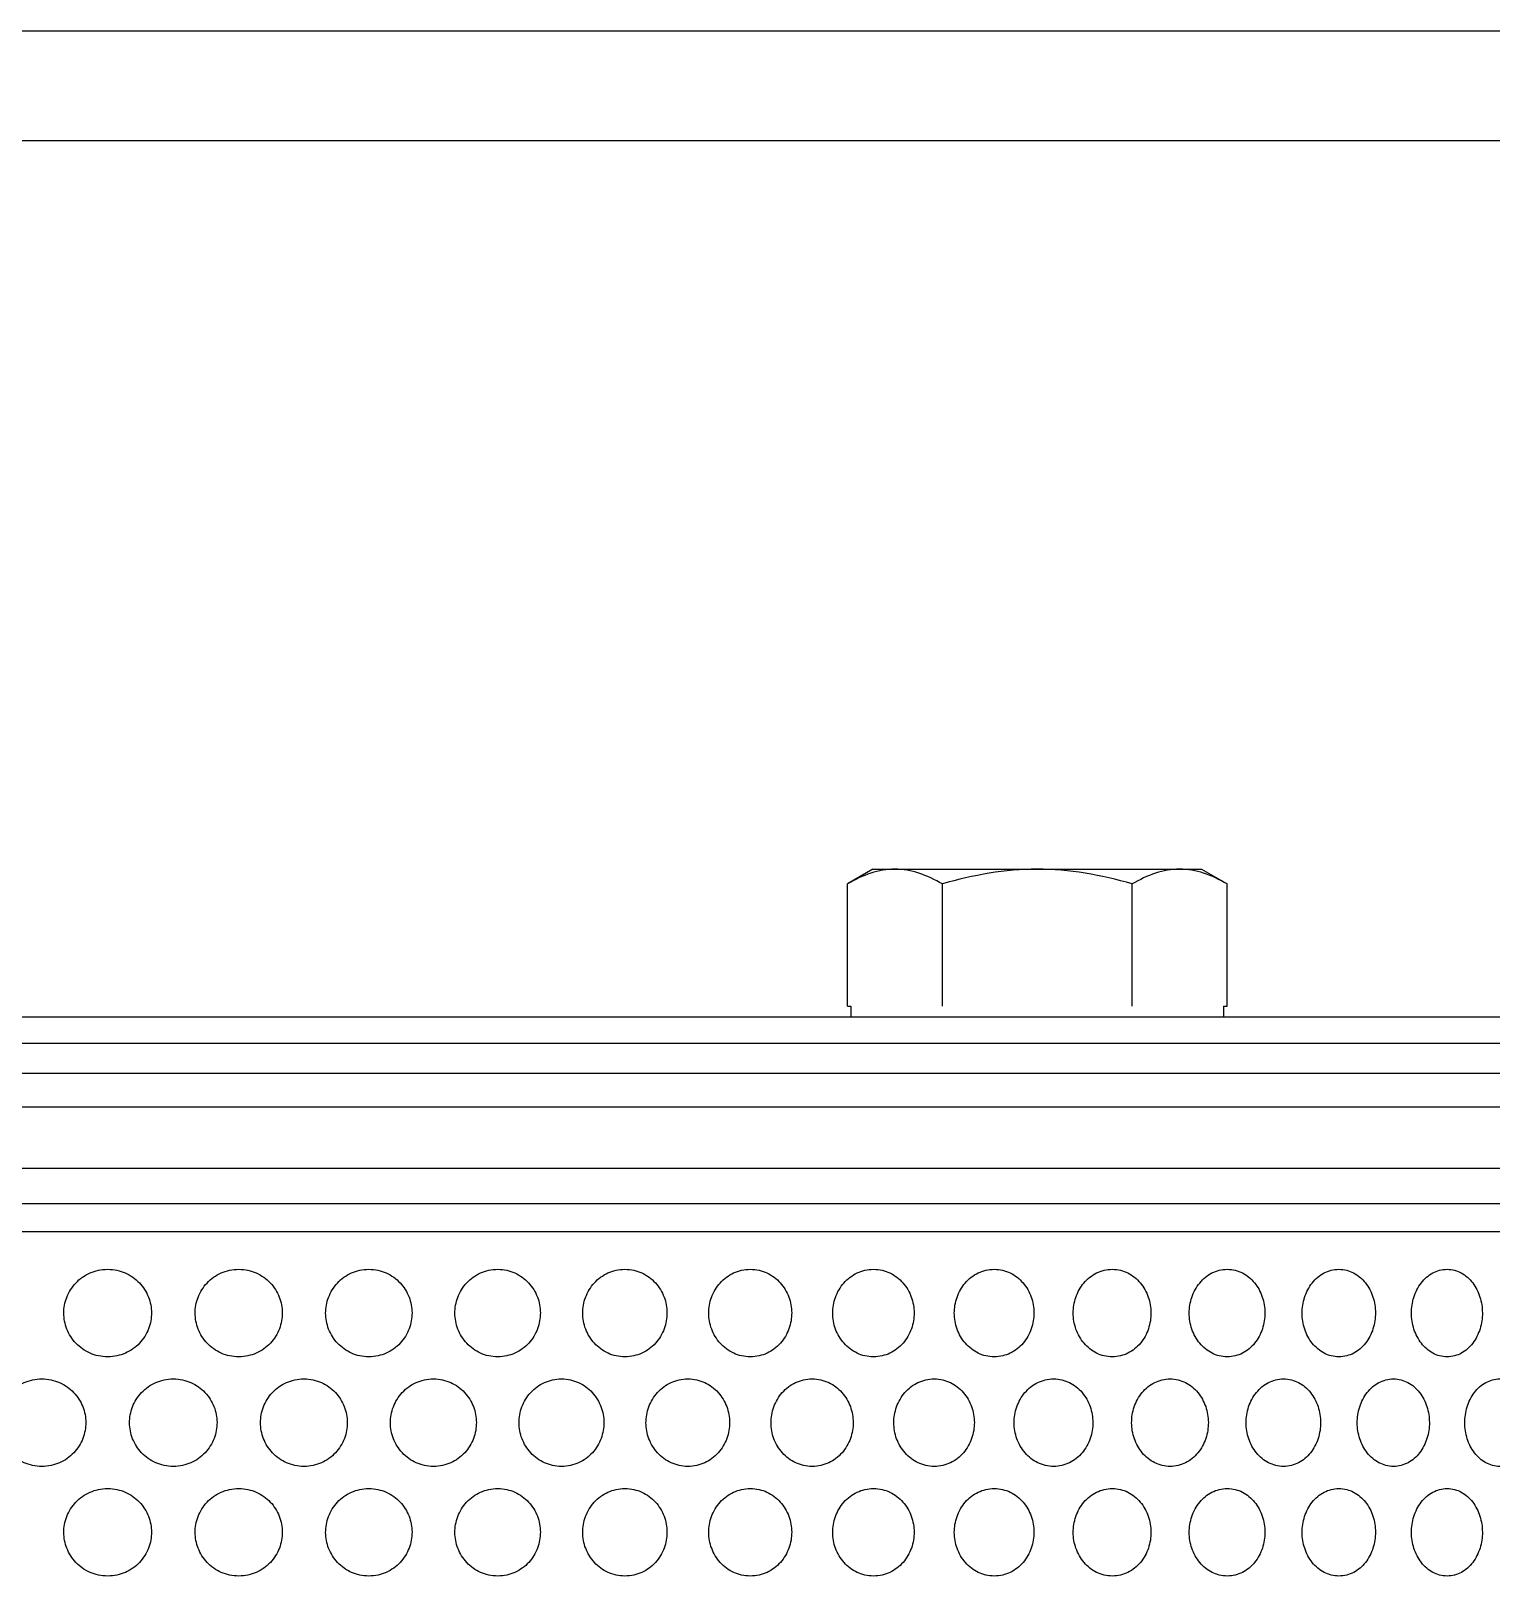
# Model space of a CAD drawing. Header units: millimetres. Extents: x 750 to 8479, y 2174 to 4333.
# Drawn here: x 1296.8 to 1430.1, y 3035.1 to 3176.1 of the extents above; entities that cross this region are included whole.
import ezdxf

# ---------------------------------------------------------------- set-up
doc = ezdxf.new("R2010")
doc.units = ezdxf.units.MM
doc.header["$LTSCALE"] = 153.67
doc.layers.get('0').update_dxf_attribs({"linetype": 'CONTINUOUS'})
doc.layers.add('00_BUW_DATUM', color=7, linetype='CONTINUOUS')
doc.layers.add('02___PRT_ALL_AXES', color=7, linetype='CONTINUOUS')

msp = doc.modelspace()

# ---------------------------------------------------------------- linework, layer by layer
at = {"color": 0, "linetype": 'Continuous'}
for p, q in [((1371.34129, 3087.06591), (1371.6618, 3087.06591)), ((1405.66179, 3087.06591), (1405.9823, 3087.06591))]:
    msp.add_line(p, q, dxfattribs=at)
at = {"layer": '00_BUW_DATUM', "color": 0, "linetype": 'Continuous'}
for p, q in [((1373.66179, 3099.56591), (1371.34129, 3098.22617)), ((1373.66179, 3099.56591), (1403.66179, 3099.56591)), ((1403.66179, 3099.56591), (1405.9823, 3098.22617)), ((1371.34129, 3087.06591), (1371.34129, 3098.22617)), ((1380.00154, 3087.06591), (1380.00154, 3098.22617)), ((1397.32205, 3087.06591), (1397.32205, 3098.22617)), ((1405.9823, 3087.06591), (1405.9823, 3098.22617)), ((1371.6618, 3087.06591), (1371.6618, 3086.06591)), ((1405.66179, 3087.06591), (1405.66179, 3086.06591))]:
    msp.add_line(p, q, dxfattribs=at)
for points, knots in [([(1375.67141, 3099.56591), (1374.93205, 3099.56591), (1373.40235, 3099.28912), (1372.02101, 3098.6186), (1371.34129, 3098.22617)], [0, 0, 0, 0, 0.485068846, 1, 1, 1, 1]), ([(1380.00154, 3098.22617), (1379.32183, 3098.6186), (1377.9405, 3099.28913), (1376.41079, 3099.56591), (1375.67141, 3099.56591)], [0, 0, 0, 0, 0.514923019, 1, 1, 1, 1]), ([(1388.66179, 3099.56591), (1387.19785, 3099.56591), (1384.26523, 3099.31016), (1381.40864, 3098.63236), (1380.00154, 3098.22617)], [0, 0, 0, 0, 0.499895575, 1, 1, 1, 1]), ([(1397.32205, 3098.22617), (1395.91497, 3098.63235), (1393.05839, 3099.31017), (1390.12576, 3099.56591), (1388.66179, 3099.56591)], [0, 0, 0, 0, 0.500095806, 1, 1, 1, 1]), ([(1401.65218, 3099.56591), (1400.91282, 3099.56591), (1399.38311, 3099.28912), (1398.00177, 3098.6186), (1397.32205, 3098.22617)], [0, 0, 0, 0, 0.485068846, 1, 1, 1, 1]), ([(1405.9823, 3098.22617), (1405.30259, 3098.6186), (1403.92126, 3099.28913), (1402.39155, 3099.56591), (1401.65218, 3099.56591)], [0, 0, 0, 0, 0.514923019, 1, 1, 1, 1])]:
    msp.add_open_spline(points, degree=3, knots=knots, dxfattribs=at)
at = {"layer": '02___PRT_ALL_AXES', "color": 0, "linetype": 'Continuous'}
for p, q in [((1032.41179, 3176.06591), (1522.41179, 3176.06591)), ((1032.41179, 3166.06591), (1522.41179, 3166.06591)), ((1522.41179, 3086.06591), (1032.41179, 3086.06591)), ((1529.25067, 3083.65331), (1023.94441, 3083.65331)), ((1538.06146, 3080.94215), (1015.07662, 3080.94215)), ((1012.81221, 3077.88197), (1538.5751, 3077.88197)), ((1538.18463, 3072.24985), (1012.81221, 3072.24985)), ((1012.91179, 3069.06591), (1538.54864, 3069.06591)), ((1529.25067, 3066.47852), (1023.94441, 3066.47852))]:
    msp.add_line(p, q, dxfattribs=at)
for points in [[(1303.83425, 3055.06591), (1303.24291, 3055.08775), (1302.185, 3055.29974), (1300.85404, 3056.24269), (1300.01596, 3057.58256), (1299.73997, 3059.04925), (1300.00483, 3060.52312), (1300.84119, 3061.87762), (1302.17905, 3062.83075), (1303.24053, 3063.04428), (1303.83425, 3063.06591)], [(1303.83425, 3063.06591), (1304.42559, 3063.04407), (1305.48264, 3062.83209), (1306.81084, 3061.88914), (1307.64635, 3060.54927), (1307.92137, 3059.08257), (1307.65745, 3057.60871), (1306.82366, 3056.25421), (1305.4886, 3055.30107), (1304.42797, 3055.08754), (1303.83425, 3055.06591)], [(1315.79705, 3055.06591), (1315.20943, 3055.08775), (1314.15798, 3055.29974), (1312.83476, 3056.24269), (1312.00137, 3057.58256), (1311.72689, 3059.04925), (1311.99029, 3060.52312), (1312.82199, 3061.87762), (1314.15206, 3062.83075), (1315.20706, 3063.04428), (1315.79705, 3063.06591)], [(1315.79705, 3063.06591), (1316.38467, 3063.04407), (1317.43487, 3062.83209), (1318.75408, 3061.88914), (1319.58375, 3060.54927), (1319.85681, 3059.08257), (1319.59476, 3057.60871), (1318.76681, 3056.25421), (1317.44079, 3055.30107), (1316.38704, 3055.08754), (1315.79705, 3055.06591)], [(1327.67045, 3055.06591), (1327.08792, 3055.08775), (1326.04538, 3055.29974), (1324.73298, 3056.24269), (1323.90621, 3057.58256), (1323.63389, 3059.04925), (1323.89523, 3060.52312), (1324.72031, 3061.87762), (1326.03951, 3062.83075), (1327.08558, 3063.04428), (1327.67045, 3063.06591)], [(1327.67045, 3063.06591), (1328.25298, 3063.04407), (1329.29389, 3062.83209), (1330.60104, 3061.88914), (1331.42292, 3060.54927), (1331.6934, 3059.08257), (1331.43383, 3057.60871), (1330.61365, 3056.25421), (1329.29975, 3055.30107), (1328.25533, 3055.08754), (1327.67045, 3055.06591)], [(1339.42681, 3055.06591), (1338.85072, 3055.08775), (1337.81952, 3055.29974), (1336.521, 3056.24269), (1335.70278, 3057.58256), (1335.43324, 3059.04925), (1335.69191, 3060.52312), (1336.50846, 3061.87762), (1337.81371, 3062.83075), (1338.8484, 3063.04428), (1339.42681, 3063.06591)], [(1339.42681, 3063.06591), (1340.00289, 3063.04407), (1341.03209, 3062.83209), (1342.32412, 3061.88914), (1343.13631, 3060.54927), (1343.40357, 3059.08257), (1343.1471, 3057.60871), (1342.33659, 3056.25421), (1341.03788, 3055.30107), (1340.00521, 3055.08754), (1339.42681, 3055.06591)], [(1351.03874, 3055.06591), (1350.47044, 3055.08775), (1349.45298, 3055.29974), (1348.17136, 3056.24269), (1347.36359, 3057.58256), (1347.09747, 3059.04925), (1347.35286, 3060.52312), (1348.15898, 3061.87762), (1349.44725, 3062.83075), (1350.46815, 3063.04428), (1351.03874, 3063.06591)], [(1351.03874, 3063.06591), (1351.60704, 3063.04407), (1352.62211, 3062.83209), (1353.89603, 3061.88914), (1354.69664, 3060.54927), (1354.96005, 3059.08257), (1354.70727, 3057.60871), (1353.90832, 3056.25421), (1352.62783, 3055.30107), (1351.60932, 3055.08754), (1351.03874, 3055.06591)], [(1362.4792, 3055.06591), (1361.92001, 3055.08775), (1360.91866, 3055.29974), (1359.65693, 3056.24269), (1358.8615, 3057.58256), (1358.59941, 3059.04925), (1358.85093, 3060.52312), (1359.64474, 3061.87762), (1360.91302, 3062.83075), (1361.91776, 3063.04428), (1362.4792, 3063.06591)], [(1362.4792, 3063.06591), (1363.03839, 3063.04407), (1364.03698, 3062.83209), (1365.28982, 3061.88914), (1366.07698, 3060.54927), (1366.33594, 3059.08257), (1366.08743, 3057.60871), (1365.30191, 3056.25421), (1364.04261, 3055.30107), (1363.04064, 3055.08754), (1362.4792, 3055.06591)], [(1373.72155, 3055.06591), (1373.17278, 3055.08775), (1372.18986, 3055.29974), (1370.95096, 3056.24269), (1370.16971, 3057.58256), (1369.91227, 3059.04925), (1370.15933, 3060.52312), (1370.93899, 3061.87762), (1372.18432, 3062.83075), (1373.17057, 3063.04428), (1373.72155, 3063.06591)], [(1373.72155, 3063.06591), (1374.27032, 3063.04407), (1375.25012, 3062.83209), (1376.47895, 3061.88914), (1377.25083, 3060.54927), (1377.50473, 3059.08257), (1377.26107, 3057.60871), (1376.49081, 3056.25421), (1375.25563, 3055.30107), (1374.27253, 3055.08754), (1373.72155, 3055.06591)], [(1384.7396, 3055.06591), (1384.20252, 3055.08775), (1383.24033, 3055.29974), (1382.02714, 3056.24269), (1381.26191, 3057.58256), (1381.00971, 3059.04925), (1381.25174, 3060.52312), (1382.01542, 3061.87762), (1383.23491, 3062.83075), (1384.20036, 3063.04428), (1384.7396, 3063.06591)], [(1384.7396, 3063.06591), (1385.27669, 3063.04407), (1386.23539, 3062.83209), (1387.43737, 3061.88914), (1388.19216, 3060.54927), (1388.44041, 3059.08257), (1388.20218, 3057.60871), (1387.44896, 3056.25421), (1386.24079, 3055.30107), (1385.27885, 3055.08754), (1384.7396, 3055.06591)], [(1395.50771, 3055.06591), (1394.98357, 3055.08775), (1394.04435, 3055.29974), (1392.85969, 3056.24269), (1392.11225, 3057.58256), (1391.86588, 3059.04925), (1392.10232, 3060.52312), (1392.84825, 3061.87762), (1394.03906, 3062.83075), (1394.98146, 3063.04428), (1395.50771, 3063.06591)], [(1395.50771, 3063.06591), (1396.03185, 3063.04407), (1396.96723, 3062.83209), (1398.13955, 3061.88914), (1398.8755, 3060.54927), (1399.11752, 3059.08257), (1398.88527, 3057.60871), (1398.15085, 3056.25421), (1396.9725, 3055.30107), (1396.03395, 3055.08754), (1395.50771, 3055.06591)], [(1406.00077, 3055.06591), (1405.4908, 3055.08775), (1404.57674, 3055.29974), (1403.42338, 3056.24269), (1402.69547, 3057.58256), (1402.4555, 3059.04925), (1402.68579, 3060.52312), (1403.41223, 3061.87762), (1404.57159, 3062.83075), (1405.48874, 3063.04428), (1406.00077, 3063.06591)], [(1406.00077, 3063.06591), (1406.51075, 3063.04407), (1407.42064, 3062.83209), (1408.56056, 3061.88914), (1409.27597, 3060.54927), (1409.5112, 3059.08257), (1409.28546, 3057.60871), (1408.57155, 3056.25421), (1407.42577, 3055.30107), (1406.5128, 3055.08754), (1406.00077, 3055.06591)], [(1416.19437, 3055.06591), (1415.69975, 3055.08775), (1414.81297, 3055.29974), (1413.69359, 3056.24269), (1412.98691, 3057.58256), (1412.75391, 3059.04925), (1412.97752, 3060.52312), (1413.68278, 3061.87762), (1414.80798, 3062.83075), (1415.69776, 3063.04428), (1416.19437, 3063.06591)], [(1416.19437, 3063.06591), (1416.689, 3063.04407), (1417.57128, 3062.83209), (1418.67615, 3061.88914), (1419.36934, 3060.54927), (1419.59723, 3059.08257), (1419.37853, 3057.60871), (1418.6868, 3056.25421), (1417.57624, 3055.30107), (1416.69099, 3055.08754), (1416.19437, 3055.06591)], [(1426.06477, 3055.06591), (1425.58664, 3055.08775), (1424.72922, 3055.29974), (1423.64643, 3056.24269), (1422.96262, 3057.58256), (1422.73712, 3059.04925), (1422.95352, 3060.52312), (1423.63596, 3061.87762), (1424.72439, 3062.83075), (1425.58472, 3063.04428), (1426.06477, 3063.06591)], [(1426.06477, 3063.06591), (1426.54289, 3063.04407), (1427.3955, 3062.83209), (1428.46275, 3061.88914), (1429.1321, 3060.54927), (1429.35212, 3059.08257), (1429.14098, 3057.60871), (1428.47303, 3056.25421), (1427.40029, 3055.30107), (1426.54481, 3055.08754), (1426.06477, 3055.06591)], [(1297.82803, 3045.06591), (1297.23534, 3045.08775), (1296.17513, 3045.29974), (1294.84146, 3046.24269), (1294.00177, 3047.58256), (1293.72526, 3049.04925), (1293.99062, 3050.52312), (1294.82859, 3051.87762), (1296.16916, 3052.83075), (1297.23296, 3053.04428), (1297.82803, 3053.06591)], [(1297.82803, 3053.06591), (1298.42072, 3053.04407), (1299.48027, 3052.83209), (1300.8118, 3051.88914), (1301.64951, 3050.54927), (1301.92526, 3049.08257), (1301.66063, 3047.60871), (1300.82465, 3046.25421), (1299.48623, 3045.30107), (1298.4231, 3045.08754), (1297.82803, 3045.06591)], [(1309.82509, 3045.06591), (1309.23544, 3045.08775), (1308.18045, 3045.29974), (1306.85297, 3046.24269), (1306.01699, 3047.58256), (1305.74168, 3049.04925), (1306.00589, 3050.52312), (1306.84016, 3051.87762), (1308.17451, 3052.83075), (1309.23306, 3053.04428), (1309.82509, 3053.06591)], [(1309.82509, 3053.06591), (1310.41474, 3053.04407), (1311.46867, 3052.83209), (1312.79276, 3051.88914), (1313.62559, 3050.54927), (1313.89971, 3049.08257), (1313.63665, 3047.60871), (1312.80554, 3046.25421), (1311.47461, 3045.30107), (1310.41711, 3045.08754), (1309.82509, 3045.06591)], [(1321.74666, 3045.06591), (1321.16141, 3045.08775), (1320.11412, 3045.29974), (1318.79592, 3046.24269), (1317.9656, 3047.58256), (1317.69211, 3049.04925), (1317.95457, 3050.52312), (1318.78319, 3051.87762), (1320.10822, 3052.83075), (1321.15906, 3053.04428), (1321.74666, 3053.06591)], [(1321.74666, 3053.06591), (1322.33191, 3053.04407), (1323.37777, 3052.83209), (1324.69133, 3051.88914), (1325.51734, 3050.54927), (1325.78919, 3049.08257), (1325.52831, 3047.60871), (1324.704, 3046.25421), (1323.38365, 3045.30107), (1322.33426, 3045.08754), (1321.74666, 3045.06591)], [(1333.56498, 3045.06591), (1332.9855, 3045.08775), (1331.94833, 3045.29974), (1330.64249, 3046.24269), (1329.81975, 3047.58256), (1329.54874, 3049.04925), (1329.80882, 3050.52312), (1330.62988, 3051.87762), (1331.94249, 3052.83075), (1332.98317, 3053.04428), (1333.56498, 3053.06591)], [(1333.56498, 3053.06591), (1334.14446, 3053.04407), (1335.17981, 3052.83209), (1336.47978, 3051.88914), (1337.29705, 3050.54927), (1337.566, 3049.08257), (1337.3079, 3047.60871), (1336.49232, 3046.25421), (1335.18564, 3045.30107), (1334.14679, 3045.08754), (1333.56498, 3045.06591)], [(1345.25253, 3045.06591), (1344.68017, 3045.08775), (1343.65554, 3045.29974), (1342.36509, 3046.24269), (1341.55186, 3047.58256), (1341.28395, 3049.04925), (1341.54106, 3050.52312), (1342.35263, 3051.87762), (1343.64977, 3052.83075), (1344.67786, 3053.04428), (1345.25253, 3053.06591)], [(1345.25253, 3053.06591), (1345.82488, 3053.04407), (1346.84732, 3052.83209), (1348.13067, 3051.88914), (1348.9373, 3050.54927), (1349.20271, 3049.08257), (1348.94801, 3047.60871), (1348.14305, 3046.25421), (1346.85307, 3045.30107), (1345.82719, 3045.08754), (1345.25253, 3045.06591)], [(1356.78208, 3045.06591), (1356.21817, 3045.08775), (1355.20847, 3045.29974), (1353.93642, 3046.24269), (1353.13459, 3047.58256), (1352.87041, 3049.04925), (1353.12394, 3050.52312), (1353.92414, 3051.87762), (1355.20278, 3052.83075), (1356.2159, 3053.04428), (1356.78208, 3053.06591)], [(1356.78208, 3053.06591), (1357.34598, 3053.04407), (1358.35312, 3052.83209), (1359.61686, 3051.88914), (1360.41098, 3050.54927), (1360.67224, 3049.08257), (1360.42152, 3047.60871), (1359.62905, 3046.25421), (1358.35879, 3045.30107), (1357.34825, 3045.08754), (1356.78208, 3045.06591)], [(1368.12679, 3045.06591), (1367.57265, 3045.08775), (1366.58022, 3045.29974), (1365.32954, 3046.24269), (1364.54097, 3047.58256), (1364.28113, 3049.04925), (1364.5305, 3050.52312), (1365.31746, 3051.87762), (1366.57463, 3052.83075), (1367.57042, 3053.04428), (1368.12679, 3053.06591)], [(1368.12679, 3053.06591), (1368.68093, 3053.04407), (1369.67041, 3052.83209), (1370.91161, 3051.88914), (1371.69135, 3050.54927), (1371.94786, 3049.08257), (1371.7017, 3047.60871), (1370.92358, 3046.25421), (1369.67598, 3045.30107), (1368.68316, 3045.08754), (1368.12679, 3045.06591)], [(1379.26023, 3045.06591), (1378.71714, 3045.08775), (1377.74431, 3045.29974), (1376.5179, 3046.24269), (1375.74444, 3047.58256), (1375.48954, 3049.04925), (1375.73416, 3050.52312), (1376.50606, 3051.87762), (1377.73883, 3052.83075), (1378.71496, 3053.04428), (1379.26023, 3053.06591)], [(1379.26023, 3053.06591), (1379.80332, 3053.04407), (1380.77285, 3052.83209), (1381.98861, 3051.88914), (1382.75217, 3050.54927), (1383.00331, 3049.08257), (1382.7623, 3047.60871), (1382.00033, 3046.25421), (1380.77831, 3045.30107), (1379.8055, 3045.08754), (1379.26023, 3045.06591)], [(1390.15648, 3045.06591), (1389.62572, 3045.08775), (1388.67474, 3045.29974), (1387.47546, 3046.24269), (1386.7189, 3047.58256), (1386.46954, 3049.04925), (1386.70885, 3050.52312), (1387.46388, 3051.87762), (1388.66938, 3052.83075), (1389.62358, 3053.04428), (1390.15648, 3053.06591)], [(1390.15648, 3053.06591), (1390.68725, 3053.04407), (1391.63457, 3052.83209), (1392.82206, 3051.88914), (1393.56765, 3050.54927), (1393.81286, 3049.08257), (1393.57755, 3047.60871), (1392.83351, 3046.25421), (1391.6399, 3045.30107), (1390.68938, 3045.08754), (1390.15648, 3045.06591)], [(1400.79016, 3045.06591), (1400.27295, 3045.08775), (1399.34604, 3045.29974), (1398.17669, 3046.24269), (1397.4388, 3047.58256), (1397.19556, 3049.04925), (1397.429, 3050.52312), (1398.1654, 3051.87762), (1399.34082, 3052.83075), (1400.27087, 3053.04428), (1400.79016, 3053.06591)], [(1400.79016, 3053.06591), (1401.30737, 3053.04407), (1402.23028, 3052.83209), (1403.38673, 3051.88914), (1404.11263, 3050.54927), (1404.35132, 3049.08257), (1404.12226, 3047.60871), (1403.39788, 3046.25421), (1402.23548, 3045.30107), (1401.30945, 3045.08754), (1400.79016, 3045.06591)], [(1411.13651, 3045.06591), (1410.63406, 3045.08775), (1409.73338, 3045.29974), (1408.59668, 3046.24269), (1407.87917, 3047.58256), (1407.64262, 3049.04925), (1407.86964, 3050.52312), (1408.5857, 3051.87762), (1409.72831, 3052.83075), (1410.63204, 3053.04428), (1411.13651, 3053.06591)], [(1411.13651, 3053.06591), (1411.63896, 3053.04407), (1412.5353, 3052.83209), (1413.65802, 3051.88914), (1414.36253, 3050.54927), (1414.59415, 3049.08257), (1414.37187, 3047.60871), (1413.66885, 3046.25421), (1412.54035, 3045.30107), (1411.64098, 3045.08754), (1411.13651, 3045.06591)], [(1421.17143, 3045.06591), (1420.68491, 3045.08775), (1419.81256, 3045.29974), (1418.71115, 3046.24269), (1418.0157, 3047.58256), (1417.78638, 3049.04925), (1418.00645, 3050.52312), (1418.70051, 3051.87762), (1419.80764, 3052.83075), (1420.68295, 3053.04428), (1421.17143, 3053.06591)], [(1421.17143, 3053.06591), (1421.65794, 3053.04407), (1422.52564, 3052.83209), (1423.61201, 3051.88914), (1424.29349, 3050.54927), (1424.5175, 3049.08257), (1424.30253, 3047.60871), (1423.62249, 3046.25421), (1422.53052, 3045.30107), (1421.6599, 3045.08754), (1421.17143, 3045.06591)], [(1430.87154, 3045.06591), (1430.40209, 3045.08775), (1429.5601, 3045.29974), (1428.49655, 3046.24269), (1427.82478, 3047.58256), (1427.60323, 3049.04925), (1427.81584, 3050.52312), (1428.48627, 3051.87762), (1429.55535, 3052.83075), (1430.4002, 3053.04428), (1430.87154, 3053.06591)], [(1303.83425, 3035.06591), (1303.24291, 3035.08775), (1302.185, 3035.29974), (1300.85404, 3036.24269), (1300.01596, 3037.58256), (1299.73997, 3039.04925), (1300.00483, 3040.52312), (1300.84119, 3041.87762), (1302.17905, 3042.83075), (1303.24053, 3043.04428), (1303.83425, 3043.06591)], [(1303.83425, 3043.06591), (1304.42559, 3043.04407), (1305.48264, 3042.83209), (1306.81084, 3041.88914), (1307.64635, 3040.54927), (1307.92137, 3039.08257), (1307.65745, 3037.60871), (1306.82366, 3036.25421), (1305.4886, 3035.30107), (1304.42797, 3035.08754), (1303.83425, 3035.06591)], [(1315.79705, 3035.06591), (1315.20943, 3035.08775), (1314.15798, 3035.29974), (1312.83476, 3036.24269), (1312.00137, 3037.58256), (1311.72689, 3039.04925), (1311.99029, 3040.52312), (1312.82199, 3041.87762), (1314.15206, 3042.83075), (1315.20706, 3043.04428), (1315.79705, 3043.06591)], [(1315.79705, 3043.06591), (1316.38467, 3043.04407), (1317.43487, 3042.83209), (1318.75408, 3041.88914), (1319.58375, 3040.54927), (1319.85681, 3039.08257), (1319.59476, 3037.60871), (1318.76681, 3036.25421), (1317.44079, 3035.30107), (1316.38704, 3035.08754), (1315.79705, 3035.06591)], [(1327.67045, 3035.06591), (1327.08792, 3035.08775), (1326.04538, 3035.29974), (1324.73298, 3036.24269), (1323.90621, 3037.58256), (1323.63389, 3039.04925), (1323.89523, 3040.52312), (1324.72031, 3041.87762), (1326.03951, 3042.83075), (1327.08558, 3043.04428), (1327.67045, 3043.06591)], [(1327.67045, 3043.06591), (1328.25298, 3043.04407), (1329.29389, 3042.83209), (1330.60104, 3041.88914), (1331.42292, 3040.54927), (1331.6934, 3039.08257), (1331.43383, 3037.60871), (1330.61365, 3036.25421), (1329.29975, 3035.30107), (1328.25533, 3035.08754), (1327.67045, 3035.06591)], [(1339.42681, 3035.06591), (1338.85072, 3035.08775), (1337.81952, 3035.29974), (1336.521, 3036.24269), (1335.70278, 3037.58256), (1335.43324, 3039.04925), (1335.69191, 3040.52312), (1336.50846, 3041.87762), (1337.81371, 3042.83075), (1338.8484, 3043.04428), (1339.42681, 3043.06591)], [(1339.42681, 3043.06591), (1340.00289, 3043.04407), (1341.03209, 3042.83209), (1342.32412, 3041.88914), (1343.13631, 3040.54927), (1343.40357, 3039.08257), (1343.1471, 3037.60871), (1342.33659, 3036.25421), (1341.03788, 3035.30107), (1340.00521, 3035.08754), (1339.42681, 3035.06591)], [(1351.03874, 3035.06591), (1350.47044, 3035.08775), (1349.45298, 3035.29974), (1348.17136, 3036.24269), (1347.36359, 3037.58256), (1347.09747, 3039.04925), (1347.35286, 3040.52312), (1348.15898, 3041.87762), (1349.44725, 3042.83075), (1350.46815, 3043.04428), (1351.03874, 3043.06591)], [(1351.03874, 3043.06591), (1351.60704, 3043.04407), (1352.62211, 3042.83209), (1353.89603, 3041.88914), (1354.69664, 3040.54927), (1354.96005, 3039.08257), (1354.70727, 3037.60871), (1353.90832, 3036.25421), (1352.62783, 3035.30107), (1351.60932, 3035.08754), (1351.03874, 3035.06591)], [(1362.4792, 3035.06591), (1361.92001, 3035.08775), (1360.91866, 3035.29974), (1359.65693, 3036.24269), (1358.8615, 3037.58256), (1358.59941, 3039.04925), (1358.85093, 3040.52312), (1359.64474, 3041.87762), (1360.91302, 3042.83075), (1361.91776, 3043.04428), (1362.4792, 3043.06591)], [(1362.4792, 3043.06591), (1363.03839, 3043.04407), (1364.03698, 3042.83209), (1365.28982, 3041.88914), (1366.07698, 3040.54927), (1366.33594, 3039.08257), (1366.08743, 3037.60871), (1365.30191, 3036.25421), (1364.04261, 3035.30107), (1363.04064, 3035.08754), (1362.4792, 3035.06591)], [(1373.72155, 3035.06591), (1373.17278, 3035.08775), (1372.18986, 3035.29974), (1370.95096, 3036.24269), (1370.16971, 3037.58256), (1369.91227, 3039.04925), (1370.15933, 3040.52312), (1370.93899, 3041.87762), (1372.18432, 3042.83075), (1373.17057, 3043.04428), (1373.72155, 3043.06591)], [(1373.72155, 3043.06591), (1374.27032, 3043.04407), (1375.25012, 3042.83209), (1376.47895, 3041.88914), (1377.25083, 3040.54927), (1377.50473, 3039.08257), (1377.26107, 3037.60871), (1376.49081, 3036.25421), (1375.25563, 3035.30107), (1374.27253, 3035.08754), (1373.72155, 3035.06591)], [(1384.7396, 3035.06591), (1384.20252, 3035.08775), (1383.24033, 3035.29974), (1382.02714, 3036.24269), (1381.26191, 3037.58256), (1381.00971, 3039.04925), (1381.25174, 3040.52312), (1382.01542, 3041.87762), (1383.23491, 3042.83075), (1384.20036, 3043.04428), (1384.7396, 3043.06591)], [(1384.7396, 3043.06591), (1385.27669, 3043.04407), (1386.23539, 3042.83209), (1387.43737, 3041.88914), (1388.19216, 3040.54927), (1388.44041, 3039.08257), (1388.20218, 3037.60871), (1387.44896, 3036.25421), (1386.24079, 3035.30107), (1385.27885, 3035.08754), (1384.7396, 3035.06591)], [(1395.50771, 3035.06591), (1394.98357, 3035.08775), (1394.04435, 3035.29974), (1392.85969, 3036.24269), (1392.11225, 3037.58256), (1391.86588, 3039.04925), (1392.10232, 3040.52312), (1392.84825, 3041.87762), (1394.03906, 3042.83075), (1394.98146, 3043.04428), (1395.50771, 3043.06591)], [(1395.50771, 3043.06591), (1396.03185, 3043.04407), (1396.96723, 3042.83209), (1398.13955, 3041.88914), (1398.8755, 3040.54927), (1399.11752, 3039.08257), (1398.88527, 3037.60871), (1398.15085, 3036.25421), (1396.9725, 3035.30107), (1396.03395, 3035.08754), (1395.50771, 3035.06591)], [(1406.00077, 3035.06591), (1405.4908, 3035.08775), (1404.57674, 3035.29974), (1403.42338, 3036.24269), (1402.69547, 3037.58256), (1402.4555, 3039.04925), (1402.68579, 3040.52312), (1403.41223, 3041.87762), (1404.57159, 3042.83075), (1405.48874, 3043.04428), (1406.00077, 3043.06591)], [(1406.00077, 3043.06591), (1406.51075, 3043.04407), (1407.42064, 3042.83209), (1408.56056, 3041.88914), (1409.27597, 3040.54927), (1409.5112, 3039.08257), (1409.28546, 3037.60871), (1408.57155, 3036.25421), (1407.42577, 3035.30107), (1406.5128, 3035.08754), (1406.00077, 3035.06591)], [(1416.19437, 3035.06591), (1415.69975, 3035.08775), (1414.81297, 3035.29974), (1413.69359, 3036.24269), (1412.98691, 3037.58256), (1412.75391, 3039.04925), (1412.97752, 3040.52312), (1413.68278, 3041.87762), (1414.80798, 3042.83075), (1415.69776, 3043.04428), (1416.19437, 3043.06591)], [(1416.19437, 3043.06591), (1416.689, 3043.04407), (1417.57128, 3042.83209), (1418.67615, 3041.88914), (1419.36934, 3040.54927), (1419.59723, 3039.08257), (1419.37853, 3037.60871), (1418.6868, 3036.25421), (1417.57624, 3035.30107), (1416.69099, 3035.08754), (1416.19437, 3035.06591)], [(1426.06477, 3035.06591), (1425.58664, 3035.08775), (1424.72922, 3035.29974), (1423.64643, 3036.24269), (1422.96262, 3037.58256), (1422.73712, 3039.04925), (1422.95352, 3040.52312), (1423.63596, 3041.87762), (1424.72439, 3042.83075), (1425.58472, 3043.04428), (1426.06477, 3043.06591)], [(1426.06477, 3043.06591), (1426.54289, 3043.04407), (1427.3955, 3042.83209), (1428.46275, 3041.88914), (1429.1321, 3040.54927), (1429.35212, 3039.08257), (1429.14098, 3037.60871), (1428.47303, 3036.25421), (1427.40029, 3035.30107), (1426.54481, 3035.08754), (1426.06477, 3035.06591)]]:
    msp.add_open_spline(points, degree=3, dxfattribs=at)

doc.saveas('drawing.dxf')
